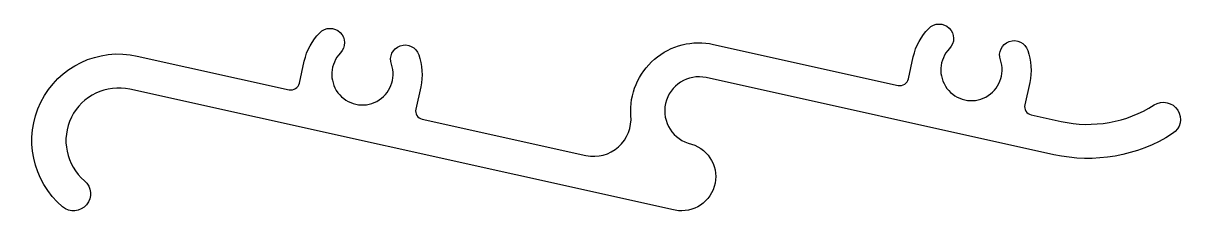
# Model space of a CAD drawing. Header units: inches. Extents: x -33.1 to 35, y 0.3 to 11.6.
import ezdxf

# ---------------------------------------------------------------- set-up
doc = ezdxf.new("R2010")
doc.units = ezdxf.units.IN
doc.header["$MEASUREMENT"] = 0
doc.layers.add('BEAD', color=152, linetype='Continuous')

msp = doc.modelspace()

# ---------------------------------------------------------------- linework, layer by layer
at = {"layer": 'BEAD', "color": 7}
for p, q in [((7.465, 10.343), (18.311, 7.939)), ((-26.373, 9.661), (-17.452, 7.684)), ((18.907, 8.318), (19.195, 9.615)), ((-16.856, 8.064), (-16.568, 9.361)), ((27.437, 3.867), (7.033, 8.39)), ((3.351, 1.023), (-26.806, 7.709)), ((-9.734, 7.845), (-10.021, 6.548)), ((26.029, 8.1), (25.741, 6.803)), ((26.121, 6.207), (27.87, 5.819)), ((-9.642, 5.952), (-0.026, 3.82)), ((5.016, 0.654), (3.351, 1.023))]:
    msp.add_line(p, q, dxfattribs=at)
at = {"layer": 'BEAD', "color": 7, "extrusion": (0, 0, -1)}
for centre, radius, start, end in [((-20.709, 10.689), 0.85, 44.22868, 224.22868), ((13.155, 8.586), 3.5, 12.78355, 44.22849), ((15.054, 10.435), 0.85, 44.22868, 224.22868), ((-22.608, 8.841), 3.5, 12.78336, 44.22868), ((10.653, 9.459), 0.85, 340.77132, 160.77132), ((-6.6, 6.438), 4, 356.1349, 102.5), ((-25.11, 9.714), 0.85, 340.77132, 160.77132), ((27.475, 4.692), 5.09, 310.23821, 102.5), ((13.155, 8.586), 3.5, 160.77132, 192.21664), ((-22.608, 8.841), 3.5, 160.77132, 192.21664), ((-33.881, 5.944), 1, 57.50001, 237.37974), ((-29.44, 12.9), 9.253, 237.43987, 282.5), ((-5.591, 2.57), 2, 106.72301, 286.72301), ((30.117, 1.57), 1, 130.23821, 310.23821)]:
    msp.add_arc(centre, radius, start, end, dxfattribs=at)
at = {"layer": 'BEAD', "color": 7}
for centre, radius, start, end in [((-13.155, 8.586), 1.8, 135.77132, 19.22868), ((22.608, 8.841), 1.8, 135.77132, 19.22868), ((6.6, 6.438), 2, 77.5, 257.5), ((18.419, 8.427), 0.5, 257.5, 347.5), ((-27.475, 4.692), 3.09, 77.5, 229.76179), ((-17.344, 8.172), 0.5, 257.5, 347.5), ((-9.533, 6.44), 0.5, 167.5, 257.5), ((0.425, 5.966), 2.193, 258.11251, 5.28151), ((26.229, 6.695), 0.5, 167.5, 257.5), ((29.44, 12.9), 7.253, 257.49999, 302.56012)]:
    msp.add_arc(centre, radius, start, end, dxfattribs=at)

doc.saveas('drawing.dxf')
